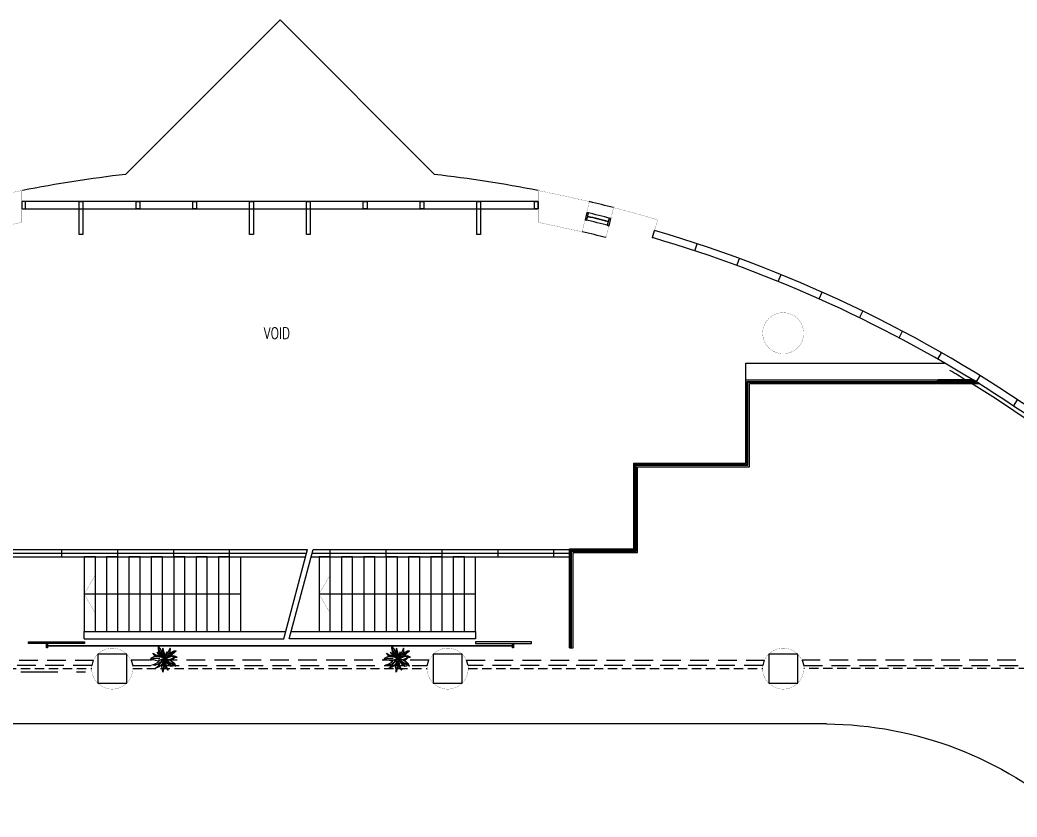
# Model space of a CAD drawing. Extents: x -163000 to 184253, y -124935 to 90032.
# Drawn here: x -68474 to -41726, y 29818 to 51206 of the extents above; entities that cross this region are included whole.
import ezdxf

# ---------------------------------------------------------------- set-up
doc = ezdxf.new("R2010")
doc.units = 0
doc.header["$LTSCALE"] = 1000
doc.header["$MEASUREMENT"] = 0
for name, pattern in [('DASHED', [0.75, 0.5, -0.25]), ('GFxref$0$s3123a$0$HIDDEN2', [0.1875, 0.125, -0.0625]), ('HIDDEN', [0.375, 0.25, -0.125])]:
    doc.linetypes.add(name, pattern=pattern)
doc.layers.get('0').update_dxf_attribs({"linetype": 'CONTINUOUS'})
for name, color, linetype in [('1867-FITOUT$0$I-floor-patt1', 8, 'CONTINUOUS'), ('1867-FITOUT$0$I-part', 3, 'CONTINUOUS'), ('1867-FITOUT$0$I-part-glzp', 1, 'CONTINUOUS'), ('1867-FITOUT$0$I-tree', 8, 'CONTINUOUS'), ('19', 7, 'CONTINUOUS'), ('20', 7, 'CONTINUOUS'), ('23', 7, 'CONTINUOUS'), ('25', 7, 'CONTINUOUS'), ('48', 7, 'CONTINUOUS'), ('56', 7, 'CONTINUOUS'), ('6', 7, 'CONTINUOUS'), ('fire shutter', 5, 'GFxref$0$s3123a$0$HIDDEN2')]:
    doc.layers.add(name, color=color, linetype=linetype)
doc.styles.get("Standard").update_dxf_attribs({"font": 'romans.shx', "width": 0.75})

# ---------------------------------------------------------------- blocks, each defined once
blk = doc.blocks.new('WW')
at = {"layer": '23', "color": 14, "linetype": 'Continuous'}
for points in [[(0, 0), (0.05, 0), (0.0501, 0.1999), (0.0001, 0.2)], [(0.6132, 0), (0.6632, -0.0001), (0.6632, 0.2), (0.6132, 0.2)]]:
    blk.add_lwpolyline(points, close=True, dxfattribs=at)
for radius, start, end in [(35.700009, 89.473275, 90.543819), (35.605009, 89.551331, 90.460753), (35.595009, 89.551331, 90.460753)]:
    blk.add_arc((0.336942, -35.497775), radius, start, end, dxfattribs=at)
blk = doc.blocks.new('1867-FITOUT$0$TREE_4')
at = {"color": 0, "linetype": 'ByBlock'}
for points in [[(-18, 115), (-36, 272), (-29, 427), (3, 560)], [(0, 0), (0, 171), (41, 307), (59, 490), (13, 661)], [(-151, -78), (-358, -127), (-569, -120), (-677, -26), (-544, -61), (-337, -47), (-199, 8)], [(0, 0), (-173, 160), (-376, 276), (-562, 276), (-674, 220), (-509, 185), (-327, 24), (-155, 3), (0, 0)], [(-106, -106), (-232, -225), (-404, -267), (-628, -257), (-418, -215), (-236, -117), (0, 0)], [(-621, 227), (-442, 220), (-194, 87)], [(-262, 211), (-349, 311), (-384, 461), (-292, 325), (-138, 194), (-59, 79)], [(-60, 80), (-167, 277), (-177, 413), (-133, 288), (-82, 205)], [(0, 0), (-22, -197), (-88, -397), (-78, -628), (-127, -404), (-134, -176), (-74, -50), (0, 0)], [(-11, 20), (132, 195), (164, 458), (39, 300)], [(0, 0), (266, -36), (448, -8), (613, 48), (690, 52), (578, 94), (371, 90), (196, 76), (94, 48), (0, 0)], [(0, 0), (34, -190), (122, -351), (304, -520), (353, -611), (343, -488), (276, -344), (178, -187), (0, 0)], [(165, 74), (178, 100), (258, 219), (148, 134), (31, 81)], [(38, 136), (94, 230), (129, 377)], [(332, 83), (406, 136), (476, 255), (490, 311), (409, 244), (262, 136), (132, 59)], [(146, 24), (336, 34), (529, 59), (606, 69)], [(-134, -236), (-180, -390), (-365, -593), (-309, -457), (-288, -341), (-157, -155)], [(-162, -215), (-208, -362), (-295, -481)], [(-32, -50), (-67, -162), (-92, -323)], [(87, -286), (153, -492), (234, -537), (118, -516), (52, -383), (39, -199)], [(73, -127), (171, -316), (301, -450), (332, -520)], [(595, -239), (483, -113), (357, -61), (82, -11)], [(164, -155), (297, -190), (434, -183), (595, -239), (480, -141), (371, -99), (171, -75), (90, -71)], [(184, -160), (300, -216), (466, -211), (305, -259), (231, -252)]]:
    blk.add_lwpolyline(points, dxfattribs=at)
blk.add_arc((503, 321), 596, 145.2223, 210.3949, dxfattribs=at)
blk = doc.blocks.new('s2118a')
at = {"layer": '1867-FITOUT$0$I-floor-patt1', "ltscale": 4}
for points in [[(-64653.852, 32315.533), (-83999.9, 32315.533)], [(-46837.27, 32315.553), (-64656.678, 32315.533)], [(-46837.27, 32315.553), (-64656.678, 32315.533)]]:
    blk.add_lwpolyline(points, dxfattribs=at)
blk.add_lwpolyline([(-46837.27, 32315.553, -0.181308871), (-40317.197, 29817.601, -0.190726009)], format="xyb", dxfattribs=at)
at = {"layer": '1867-FITOUT$0$I-part', "ltscale": 4, "const_width": 75}
blk.add_lwpolyline([(-43839.449, 41498.313), (-42822.562, 41498.313)], dxfattribs=at)
at = {"layer": '1867-FITOUT$0$I-part', "color": 1, "ltscale": 4}
blk.add_lwpolyline([(-43839.449, 41448.313), (-42741.972, 41448.313), (-42903.635, 41548.313), (-43839.449, 41548.313)], close=True, dxfattribs=at)
at = {"layer": '1867-FITOUT$0$I-part-glzp', "color": 8, "ltscale": 4}
blk.add_line((-53735.918, 34360.131), (-53635.918, 34360.131), dxfattribs=at)
for points in [[(-53735.918, 34360.131), (-53735.918, 37015.568), (-52005.918, 37015.568), (-52005.918, 39315.568), (-49005.918, 39315.568), (-49005.918, 41548.313), (-43864.449, 41548.313)], [(-53635.918, 34360.131), (-53635.918, 36915.568), (-51905.918, 36915.568), (-51905.918, 39215.568), (-48905.918, 39215.568), (-48905.918, 41448.313), (-43864.449, 41448.313)]]:
    blk.add_lwpolyline(points, dxfattribs=at)
at = {"layer": '1867-FITOUT$0$I-part-glzp', "color": 1, "ltscale": 4}
for points in [[(-53695.918, 34360.131), (-53695.918, 36975.568), (-51965.918, 36975.568), (-51965.918, 39275.568), (-48965.918, 39275.568), (-48965.918, 41508.313), (-43864.449, 41508.313)], [(-53675.918, 34360.131), (-53675.918, 36955.568), (-51945.918, 36955.568), (-51945.918, 39255.568), (-48945.918, 39255.568), (-48945.918, 41488.313), (-43864.449, 41488.313)]]:
    blk.add_lwpolyline(points, dxfattribs=at)
at = {"layer": '1867-FITOUT$0$I-part-glzp', "ltscale": 4}
for points in [[(-43864.449, 41548.313), (-43839.449, 41548.313), (-43839.449, 41448.313), (-43864.449, 41448.313)], [(-67759.918, 34460.131), (-67734.918, 34460.131), (-67734.918, 34360.131), (-67759.918, 34360.131)], [(-55260.918, 34460.131), (-55235.918, 34460.131), (-55235.918, 34360.131), (-55260.918, 34360.131)]]:
    blk.add_lwpolyline(points, close=True, dxfattribs=at)
for points in [[(-66742.362, 34471.905), (-68242.362, 34471.905), (-68242.362, 34521.905), (-66742.362, 34521.905), (-66742.362, 34471.905)], [(-56253.475, 34471.905), (-54753.475, 34471.905), (-54753.475, 34521.905), (-56253.475, 34521.905), (-56253.475, 34471.905)]]:
    blk.add_lwpolyline(points, dxfattribs=at)
at = {"layer": '1867-FITOUT$0$I-part-glzp', "color": 1, "ltscale": 4}
blk.add_lwpolyline([(-55260.918, 34400.131), (-67734.918, 34400.131), (-67734.918, 34420.131), (-55260.918, 34420.131)], close=True, dxfattribs=at)
at = {"layer": '19', "color": 2, "linetype": 'DASHED'}
for points in [[(-74492, 34030.1), (-66507.8, 34030.1), (-66549.9, 33880.1), (-74449.9, 33880.1), (-74492, 34030.1)], [(-57507.8, 34030.1), (-65492, 34030.1), (-65449.9, 33880.1), (-57549.9, 33880.1), (-57507.8, 34030.1)], [(-56492, 34030.1), (-48507.8, 34030.1), (-48549.9, 33880.1), (-56449.9, 33880.1), (-56492, 34030.1)], [(-39507.8, 34030.1), (-47492, 34030.1), (-47449.9, 33880.1), (-39549.9, 33880.1), (-39507.8, 34030.1)]]:
    blk.add_lwpolyline(points, dxfattribs=at)
at = {"layer": '20', "color": 14, "linetype": 'Continuous', "const_width": 5}
for points in [[(-69799.186, 46330.337, -0.009882), (-68408.5, 46630.921, -0.009882)], [(-53200.614, 46330.337, 0.009765), (-54574.8, 46627.69, 0.009765)], [(-51365.31, 45844.065, 0.008516), (-52547.702, 46169.192, 0.008516)]]:
    blk.add_lwpolyline(points, format="xyb", dxfattribs=at)
for points in [[(-68425, 46627.7), (-68425, 45775.8)], [(-54574.8, 46627.7), (-54574.8, 45775.8)], [(-53200.6, 46330.3), (-53392.4, 45520.7)], [(-52547.7, 46169.2), (-52754.2, 45364.3)], [(-68425, 45775.8), (-69607.4, 45520.7)], [(-54574.8, 45775.8), (-53392.4, 45520.7)], [(-51365.3, 45844.1), (-51506, 45364.2)], [(-51506.1, 45364.3), (-52754.2, 45364.3)]]:
    blk.add_lwpolyline(points, dxfattribs=at)
at = {"layer": '23', "color": 14, "linetype": 'Continuous'}
for p, q in [((-51506.1, 45364.3), (-51449.8, 45556.3)), ((-50368.2, 45009.6), (-50305.5, 45199.6)), ((-49242.9, 44616.9), (-49173.9, 44804.7)), ((-48131.4, 44186.7), (-48056.1, 44372.1)), ((-47035, 43719.4), (-46953.5, 43902.2)), ((-45954.9, 43215.6), (-45867.3, 43395.5)), ((-44892.3, 42675.8), (-44798.7, 42852.6)), ((-43848.4, 42100.6), (-43748.9, 42274.2)), ((-42824.4, 41490.7), (-42719.1, 41660.9)), ((-41821.5, 40846.8), (-41710.5, 41013.3)), ((-67349.9, 36800.1), (-67349.9, 37000.1)), ((-65849.9, 36800.1), (-65849.9, 37000.1)), ((-64349.9, 36800.1), (-64349.9, 37000.1)), ((-62849.9, 36800.1), (-62849.9, 37000.1)), ((-60149.9, 36800.1), (-60149.9, 37000.1)), ((-58649.9, 36800.1), (-58649.9, 37000.1)), ((-57149.9, 36800.1), (-57149.9, 37000.1)), ((-55649.9, 36800.1), (-55649.9, 37000.1)), ((-54149.9, 36800.1), (-54149.9, 37000.1)), ((-66749.9, 34600.1), (-61399.8, 34600.1)), ((-56249.9, 34600.1), (-61249.8, 34600.1))]:
    blk.add_line(p, q, dxfattribs=at)
for points in [[(-65642.9, 47060.8), (-61497.9, 51205.8), (-57352.4, 47060.3)], [(-60606.7, 37000.1), (-51999.9, 37000.1), (-51999.9, 39300.1), (-48999.9, 39300.1), (-48999.9, 42000.1), (-43674.1, 42000.1)], [(-69259.918, 37000.1), (-60756.7, 37000.1)], [(-69259.918, 36900.1), (-60783.496, 36900.1)], [(-69259.918, 36800.1), (-60810.3, 36800.1)], [(-60660.3, 36800.1), (-53735.918, 36800.1)], [(-60633.496, 36900.1), (-53735.918, 36900.1)], [(-66749.9, 34600.1), (-66749.9, 34800.1), (-61346.2, 34800.1)], [(-61196.2, 34800.1), (-56249.9, 34800.1), (-56249.9, 34600.1)]]:
    blk.add_lwpolyline(points, dxfattribs=at)
for points in [[(-68425, 46136.6), (-54574.8, 46136.6), (-54574.8, 46336.6), (-68425, 46336.6)], [(-68425, 46136.6), (-68325, 46136.6), (-68325, 46336.6), (-68425, 46336.6)], [(-66784.4, 45446.6), (-66884.4, 45446.6), (-66884.4, 46336.6), (-66784.4, 46336.6)], [(-65260.2, 46136.6), (-65360.2, 46136.6), (-65360.2, 46336.6), (-65260.2, 46336.6)], [(-63736.1, 46136.6), (-63836.1, 46136.6), (-63836.1, 46336.6), (-63736.1, 46336.6)], [(-62212, 45446.6), (-62312, 45446.6), (-62312, 46336.6), (-62212, 46336.6)], [(-60687.8, 45446.6), (-60787.8, 45446.6), (-60787.8, 46336.6), (-60687.8, 46336.6)], [(-59163.7, 46136.6), (-59263.7, 46136.6), (-59263.7, 46336.6), (-59163.7, 46336.6)], [(-57639.6, 46136.6), (-57739.6, 46136.6), (-57739.6, 46336.6), (-57639.6, 46336.6)], [(-56115.4, 45446.6), (-56215.4, 45446.6), (-56215.4, 46336.6), (-56115.4, 46336.6)], [(-54574.8, 46136.6), (-54674.8, 46136.6), (-54674.8, 46336.6), (-54574.8, 46336.6)]]:
    blk.add_lwpolyline(points, close=True, dxfattribs=at)
for centre, radius, start, end in [((-61499.9, 11300.1), 35999.919, 96.60845, 101.064031), ((-61499.9, 11300.1), 35999.919, 78.909206, 83.384342), ((-61499.9, 11300.1), 35999.941, 75.601022, 76.671364), ((-61499.9, 11300.1), 35500, 75.601275, 76.671189), ((-61495.9, 11300.039), 35167.919, 75.607094, 76.677678), ((-61499.9, 11300.1), 35700, 34.947747, 73.649242), ((-61499.9, 11300.1), 35500, 40.945989, 73.649097), ((-61499.9, 11300.1), 35400, 58.7011538, 59.494667), ((-61499.9, 11300.1), 35400, 40.945989, 58.39098)]:
    blk.add_arc(centre, radius, start, end, dxfattribs=at)
blk.add_point((-51506.1, 45364.3), dxfattribs=at)
at = {"layer": '25', "color": 10, "linetype": 'Continuous'}
for p, q in [((-61399.8, 34600.1), (-60756.7, 37000.1)), ((-61249.8, 34600.1), (-60606.7, 37000.1))]:
    blk.add_line(p, q, dxfattribs=at)
at = {"layer": '25', "color": 14, "linetype": 'Continuous'}
for p, q in [((-62549.9, 34800.1), (-62549.9, 36800.1)), ((-56249.9, 34800.1), (-56249.9, 36800.1)), ((-62549.8, 35800), (-66749.9, 35800.5)), ((-56249.9, 35800), (-60449.9, 35800.4))]:
    blk.add_line(p, q, dxfattribs=at)
for points in [[(-66749.9, 34800.1), (-66449.9, 34800.1), (-66449.9, 36800.1), (-66749.9, 36800.1)], [(-66149.9, 34800.1), (-65849.9, 34800.1), (-65849.9, 36800.1), (-66149.9, 36800.1)], [(-65549.9, 34800.1), (-65249.9, 34800.1), (-65249.9, 36800.1), (-65549.9, 36800.1)], [(-64949.9, 34800.1), (-64649.9, 34800.1), (-64649.9, 36800.1), (-64949.9, 36800.1)], [(-64349.9, 34800.1), (-64049.9, 34800.1), (-64049.9, 36800.1), (-64349.9, 36800.1)], [(-63749.9, 34800.1), (-63449.9, 34800.1), (-63449.9, 36800.1), (-63749.9, 36800.1)], [(-63149.9, 34800.1), (-62849.9, 34800.1), (-62849.9, 36800.1), (-63149.9, 36800.1)], [(-60449.9, 34800.1), (-60149.9, 34800.1), (-60149.9, 36800.1), (-60449.9, 36800.1)], [(-59849.9, 34800.1), (-59549.9, 34800.1), (-59549.9, 36800.1), (-59849.9, 36800.1)], [(-59249.9, 34800.1), (-58949.9, 34800.1), (-58949.9, 36800.1), (-59249.9, 36800.1)], [(-58649.9, 34800.1), (-58349.9, 34800.1), (-58349.9, 36800.1), (-58649.9, 36800.1)], [(-58049.9, 34800.1), (-57749.9, 34800.1), (-57749.9, 36800.1), (-58049.9, 36800.1)], [(-57449.9, 34800.1), (-57149.9, 34800.1), (-57149.9, 36800.1), (-57449.9, 36800.1)], [(-56849.9, 34800.1), (-56549.9, 34800.1), (-56549.9, 36800.1), (-56849.9, 36800.1)]]:
    blk.add_lwpolyline(points, close=True, dxfattribs=at)
at = {"layer": '25', "color": 14, "linetype": 'Continuous', "const_width": 5}
for points in [[(-66449.9, 36320.1), (-66749.9, 35800.5), (-66449.9, 35280.9)], [(-60149.9, 36320), (-60449.9, 35800.4), (-60149.9, 35280.8)]]:
    blk.add_lwpolyline(points, dxfattribs=at)
at = {"layer": '56', "color": 17, "linetype": 'HIDDEN'}
for p, q in [((-74449.9, 33800.1), (-66549.9, 33800.1)), ((-65449.9, 33800.1), (-57549.9, 33800.1)), ((-56449.9, 33800.1), (-48549.9, 33800.1)), ((-39549.9, 33800.1), (-47449.9, 33800.1))]:
    blk.add_line(p, q, dxfattribs=at)
at = {"layer": '6', "color": 14, "linetype": 'Continuous', "const_width": 5}
for points in [[(-47449.9, 42800.1, 1), (-48549.9, 42800.1, 1)], [(-65449.9, 33800.1, 1), (-66549.9, 33800.1, 1)], [(-56449.9, 33800.1, 1), (-57549.9, 33800.1, 1)], [(-47449.9, 33800.1, 1), (-48549.9, 33800.1, 1)]]:
    blk.add_lwpolyline(points, format="xyb", close=True, dxfattribs=at)
at = {"layer": '6', "color": 14, "linetype": 'Continuous'}
for points in [[(-66388.8, 33411.2), (-65611, 33411.2), (-65611, 34189), (-66388.8, 34189)], [(-57388.8, 33411.2), (-56611, 33411.2), (-56611, 34189), (-57388.8, 34189)], [(-48388.8, 33411.2), (-47611, 33411.2), (-47611, 34189), (-48388.8, 34189)]]:
    blk.add_lwpolyline(points, close=True, dxfattribs=at)
at = {"layer": 'fire shutter', "color": 7, "ltscale": 8}
blk.add_line((-74454.122, 33714.111), (-66718.806, 33714.111), dxfattribs=at)
at = {"xscale": 999.997, "yscale": 999.997, "zscale": 1000, "rotation": 346.135302}
blk.add_blockref('WW', (-53315.9, 45843.7), dxfattribs=at)
at = {"layer": '1867-FITOUT$0$I-tree', "extrusion": (0, 0, -1), "xscale": -0.5459999998135057, "yscale": 0.5459999999147838, "zscale": -0.5459999998135057, "rotation": 333.4614607869067}
for p in [(64609.787, 34081.42), (58344.774, 34081.42)]:
    blk.add_blockref('1867-FITOUT$0$TREE_4', p, dxfattribs=at)
at = {"layer": '48', "color": 15, "linetype": 'Continuous', "width": 0.8}
blk.add_text('VOID', height=300, dxfattribs=at).set_placement((-61936.4, 42650.1))

msp = doc.modelspace()

# ---------------------------------------------------------------- block references
msp.add_blockref('s2118a', (0, 0))

doc.saveas('drawing.dxf')
